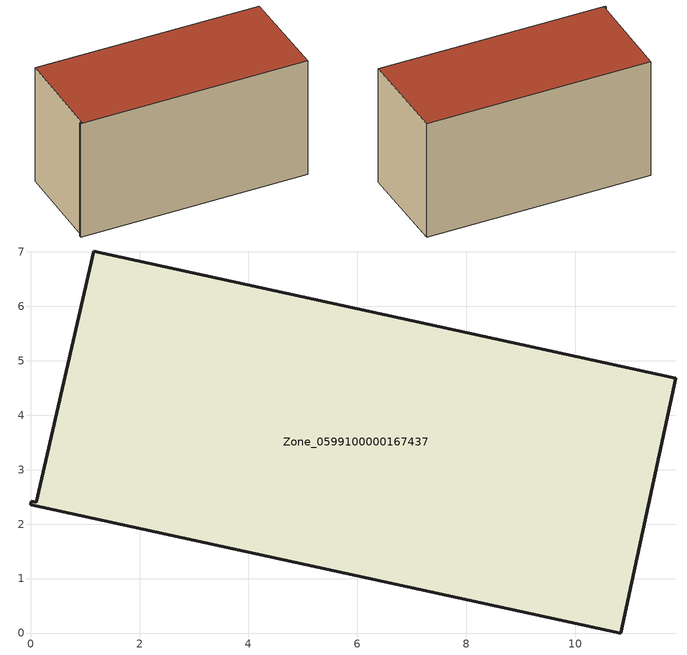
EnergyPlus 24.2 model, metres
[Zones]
Zone_0599100000167437
 floor ground (C_G): 0.1,2.4 1.16,7.02 11.85,4.68 10.84,0 0,2.36 0.01,2.42 z0
 wall outside (C_F): 10.84,0 11.85,4.68 1.16,7.02 0.1,2.4 0.01,2.42 0,2.36 10.84,0 z0:5.99
 roof outside (C_R): 1.16,7.02 0.1,2.4 0.01,2.42 0,2.36 10.84,0 11.85,4.68 z5.99
[BUILDING]
Pand.0599100000167437: North Axis=0; Terrain=City; Loads Convergence Tolerance Value=0.04; Temperature Convergence Tolerance Value=0.4; Solar Distribution=FullExterior; Maximum Number of Warmup Days=25; Minimum Number of Warmup Days=1
[Site:Location]
Rotterdam.The.Hague.AP_ZH_NLD Design_Conditions: Latitude=51.96; Longitude=4.45; Time Zone=1; Elevation=-4.5
[SITE:GROUNDTEMPERATURE:BUILDINGSURFACE]
18, 18, 18, 18, 18, 18, 18, 18, 18, 18, 18, 18
[MATERIAL] Thermal Absorptance=0.9; Solar Absorptance=0.7; Visible Absorptance=0.7
Name | Roughness | Thickness | Conductivity | Density | Specific Heat
G.TI.1975-1991 | MediumSmooth | 0.15 | 0.288461 | 540 | 1210
F.TI.1975-1991 | Rough | 0.3 | 0.230769 | 1920 | 840
R.TI.1975-1991 | MediumRough | 0.2 | 0.153846 | 1500 | 1000
[CONSTRUCTION]
C_G: G.TI.1975-1991
C_F: F.TI.1975-1991
C_R: R.TI.1975-1991
[ZONE]
Zone_0599100000167437: Type=1; Multiplier=1; Ceiling Height=Autocalculate; Volume=Autocalculate; Floor Area=autocalculate; Part of Total Floor Area=Yes
[ZONEINFILTRATION:DESIGNFLOWRATE]
Infil_Zone_0599100000167437: Zone or ZoneList or Space or SpaceList=Zone_0599100000167437; Schedule=AlwaysOn; Design Flow Rate Calculation Method=Flow/Area; Flow Rate per Floor Area=0.003; Constant Term Coefficient=1; Temperature Term Coefficient=0; Velocity Term Coefficient=0; Velocity Squared Term Coefficient=0
[HVACTEMPLATE:ZONE:IDEALLOADSAIRSYSTEM]
Zone_0599100000167437: Maximum Heating Supply Air Temperature=50; Minimum Cooling Supply Air Temperature=13; Maximum Heating Supply Air Humidity Ratio=0.0156; Minimum Cooling Supply Air Humidity Ratio=0.0077; Heating Limit=NoLimit; Cooling Limit=NoLimit; Dehumidification Control Type=ConstantSensibleHeatRatio; Cooling Sensible Heat Ratio=0.7; Dehumidification Setpoint=60; Humidification Control Type=None; Humidification Setpoint=30; Outdoor Air Method=None; Outdoor Air Flow Rate per Person=0.00944; Outdoor Air Flow Rate per Zone Floor Area=0; Outdoor Air Flow Rate per Zone=0; Demand Controlled Ventilation Type=None; Outdoor Air Economizer Type=NoEconomizer; Heat Recovery Type=None; Sensible Heat Recovery Effectiveness=0.7; Latent Heat Recovery Effectiveness=0.65
[ZONECONTROL:THERMOSTAT]
ThermostatControl_Zone_0599100000167437: Zone or ZoneList=Zone_0599100000167437; Control Type Schedule=DualSetpointControlType; Control 1=Thermostat_Zone_0599100000167437; Temperature Difference Between Cutout And Setpoint=0
[THERMOSTATSETPOINT:DUALSETPOINT]
Thermostat_Zone_0599100000167437: Heating Setpoint Temperature Schedule=HeatingSetpoint_Zone_0599100000167437; Cooling Setpoint Temperature Schedule=CoolingSetpoint_Zone_0599100000167437
[SCHEDULE:COMPACT]
HeatingSetpoint_Zone_0599100000167437: Through: 12/31, For: AllDays, Until: 24:00, 21
CoolingSetpoint_Zone_0599100000167437: Through: 12/31, For: AllDays, Until: 24:00, 24
DualSetpointControlType: Through: 12/31, For: AllDays, Until: 24:00, 4
AlwaysOn: Through: 12/31, For: AllDays, Until: 24:00, 1
